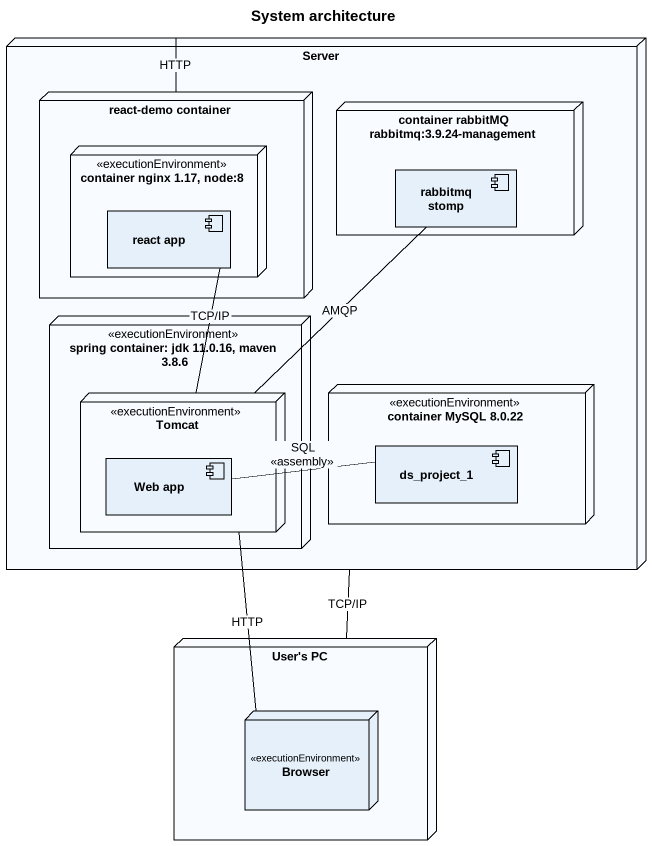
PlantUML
@startuml
title System architecture
node Server {
  node "react-demo container" as react_demo_container {
    node "container nginx 1.17, node:8" as container_nginx_1_17_node_8 <<executionEnvironment>> {
      component "react app" as react_app
    }
  }
  node "container rabbitMQ rabbitmq:3.9.24-management" as container_rabbitMQ_rabbitmq {
    component "rabbitmq stomp" as rabbitmq_stomp
  }
  node "spring container: jdk 11.0.16, maven 3.8.6" as spring_container_jdk_11_0 <<executionEnvironment>> {
    node Tomcat <<executionEnvironment>> {
      component "Web app" as Web_app
    }
  }
  node "container MySQL 8.0.22" as container_MySQL_8_0_22 <<executionEnvironment>> {
    component ds_project_1
  }
}
node "User's PC" as User_s_PC {
  node Browser <<executionEnvironment>>
}
react_demo_container -- Server : HTTP
react_app -- Tomcat : TCP/IP
Tomcat -up- rabbitmq_stomp : AMQP
Web_app -right- ds_project_1 : SQL\n<<assembly>>
User_s_PC -up- Server : TCP/IP
Browser -up- Tomcat : HTTP
@enduml
